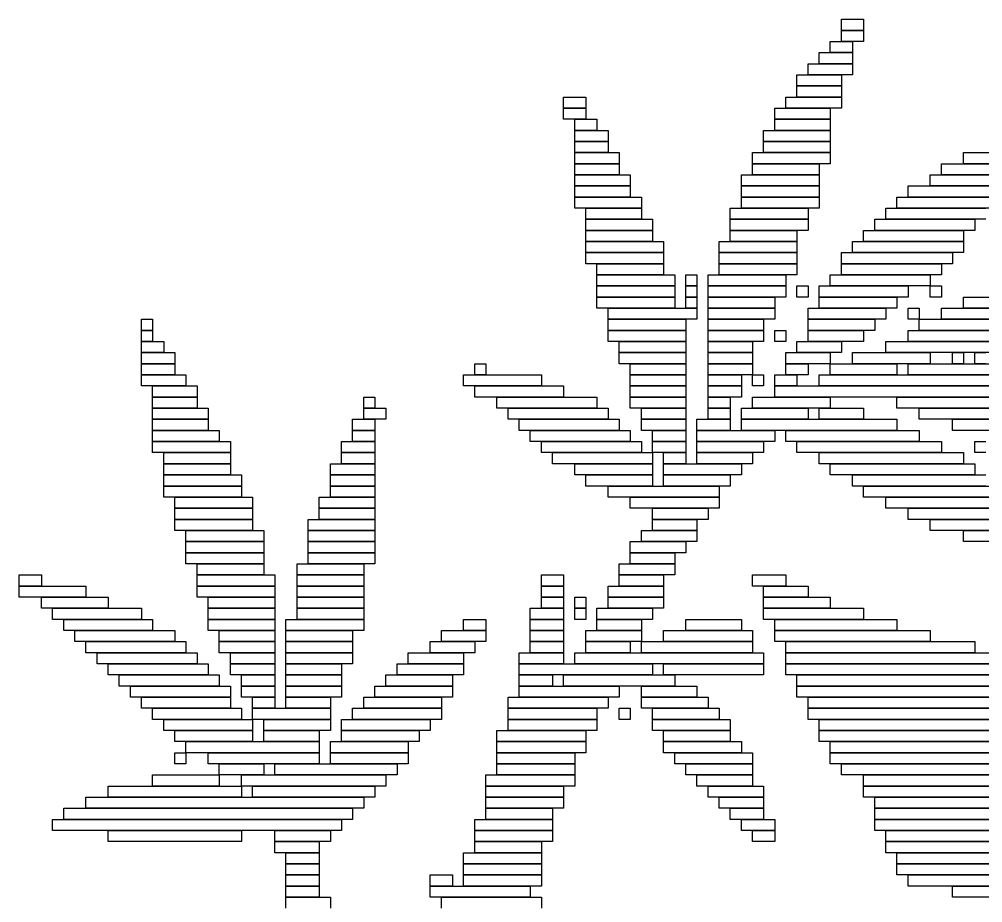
# Model space of a CAD drawing. Extents: x 292 to 731, y 307 to 718.
# Drawn here: x 305 to 391.7, y 629.5 to 709 of the extents above; entities that cross this region are included whole.
import ezdxf

# ---------------------------------------------------------------- set-up
doc = ezdxf.new("R2010")
doc.units = 0

msp = doc.modelspace()

# ---------------------------------------------------------------- linework, layer by layer
for p, q in [((379, 709), (381, 709)), ((379, 708), (379, 709)), ((381, 709), (381, 708)), ((381, 708), (379, 708)), ((379, 708), (381, 708)), ((379, 707), (379, 708)), ((381, 708), (381, 707)), ((378, 707), (380, 707)), ((378, 706), (378, 707)), ((381, 707), (379, 707)), ((380, 707), (380, 706)), ((377, 706), (380, 706)), ((377, 705), (377, 706)), ((380, 706), (378, 706)), ((380, 706), (380, 705)), ((376, 705), (380, 705)), ((376, 704), (376, 705)), ((380, 705), (377, 705)), ((380, 705), (380, 704)), ((375, 704), (379, 704)), ((375, 703), (375, 704)), ((380, 704), (376, 704)), ((379, 704), (379, 703)), ((379, 703), (375, 703)), ((375, 703), (379, 703)), ((375, 702), (375, 703)), ((379, 703), (379, 702)), ((354, 702), (356, 702)), ((354, 701), (354, 702)), ((356, 702), (356, 701)), ((374, 702), (379, 702)), ((374, 701), (374, 702)), ((379, 702), (375, 702)), ((379, 702), (379, 701)), ((356, 701), (354, 701)), ((354, 701), (356, 701)), ((354, 700), (354, 701)), ((356, 701), (356, 700)), ((373, 701), (378, 701)), ((373, 700), (373, 701)), ((379, 701), (374, 701)), ((378, 701), (378, 700)), ((356, 700), (354, 700)), ((355, 700), (357, 700)), ((355, 699), (355, 700)), ((357, 700), (357, 699)), ((378, 700), (373, 700)), ((373, 700), (378, 700)), ((373, 699), (373, 700)), ((378, 700), (378, 699)), ((357, 699), (355, 699)), ((355, 699), (358, 699)), ((355, 698), (355, 699)), ((358, 699), (358, 698)), ((372, 699), (378, 699)), ((372, 698), (372, 699)), ((378, 699), (373, 699)), ((378, 699), (378, 698)), ((358, 698), (355, 698)), ((355, 698), (358, 698)), ((355, 697), (355, 698)), ((358, 698), (358, 697)), ((378, 698), (372, 698)), ((372, 698), (378, 698)), ((372, 697), (372, 698)), ((378, 698), (378, 697)), ((358, 697), (355, 697)), ((355, 697), (359, 697)), ((355, 696), (355, 697)), ((359, 697), (359, 696)), ((371, 697), (378, 697)), ((371, 696), (371, 697)), ((378, 697), (372, 697)), ((378, 697), (378, 696)), ((390, 697), (397, 697)), ((390, 696), (390, 697)), ((359, 696), (355, 696)), ((355, 696), (359, 696)), ((355, 695), (355, 696)), ((359, 696), (359, 695)), ((378, 696), (371, 696)), ((371, 696), (377, 696)), ((371, 695), (371, 696)), ((377, 696), (377, 695)), ((388, 696), (396, 696)), ((388, 695), (388, 696)), ((397, 696), (390, 696)), ((359, 695), (355, 695)), ((355, 695), (360, 695)), ((355, 694), (355, 695)), ((360, 695), (360, 694)), ((370, 695), (377, 695)), ((370, 694), (370, 695)), ((377, 695), (371, 695)), ((377, 695), (377, 694)), ((387, 695), (395, 695)), ((387, 694), (387, 695)), ((396, 695), (388, 695)), ((360, 694), (355, 694)), ((355, 694), (360, 694)), ((355, 693), (355, 694)), ((360, 694), (360, 693)), ((377, 694), (370, 694)), ((370, 694), (377, 694)), ((370, 693), (370, 694)), ((377, 694), (377, 693)), ((385, 694), (394, 694)), ((385, 693), (385, 694)), ((395, 694), (387, 694)), ((360, 693), (355, 693)), ((355, 693), (361, 693)), ((355, 692), (355, 693)), ((361, 693), (361, 692)), ((377, 693), (370, 693)), ((370, 693), (377, 693)), ((370, 692), (370, 693)), ((377, 693), (377, 692)), ((384, 693), (393, 693)), ((384, 692), (384, 693)), ((394, 693), (385, 693)), ((361, 692), (355, 692)), ((356, 692), (361, 692)), ((356, 691), (356, 692)), ((361, 692), (361, 691)), ((369, 692), (376, 692)), ((369, 691), (369, 692)), ((377, 692), (370, 692)), ((376, 692), (376, 691)), ((383, 692), (392, 692)), ((383, 691), (383, 692)), ((393, 692), (384, 692)), ((361, 691), (356, 691)), ((356, 691), (362, 691)), ((356, 690), (356, 691)), ((362, 691), (362, 690)), ((376, 691), (369, 691)), ((369, 691), (376, 691)), ((369, 690), (369, 691)), ((376, 691), (376, 690)), ((382, 691), (391, 691)), ((382, 690), (382, 691)), ((392, 691), (383, 691)), ((391, 691), (391, 690)), ((362, 690), (356, 690)), ((356, 690), (362, 690)), ((356, 689), (356, 690)), ((362, 690), (362, 689)), ((376, 690), (369, 690)), ((369, 690), (375, 690)), ((369, 689), (369, 690)), ((375, 690), (375, 689)), ((381, 690), (390, 690)), ((381, 689), (381, 690)), ((391, 690), (382, 690)), ((390, 690), (390, 689)), ((362, 689), (356, 689)), ((356, 689), (363, 689)), ((356, 688), (356, 689)), ((363, 689), (363, 688)), ((368, 689), (375, 689)), ((368, 688), (368, 689)), ((375, 689), (369, 689)), ((375, 689), (375, 688)), ((380, 689), (390, 689)), ((380, 688), (380, 689)), ((390, 689), (381, 689)), ((390, 689), (390, 688)), ((363, 688), (356, 688)), ((356, 688), (363, 688)), ((356, 687), (356, 688)), ((363, 688), (363, 687)), ((375, 688), (368, 688)), ((368, 688), (375, 688)), ((368, 687), (368, 688)), ((375, 688), (375, 687)), ((379, 688), (389, 688)), ((379, 687), (379, 688)), ((390, 688), (380, 688)), ((389, 688), (389, 687)), ((363, 687), (356, 687)), ((357, 687), (363, 687)), ((357, 686), (357, 687)), ((363, 687), (363, 686)), ((375, 687), (368, 687)), ((368, 687), (375, 687)), ((368, 686), (368, 687)), ((375, 687), (375, 686)), ((389, 687), (379, 687)), ((379, 687), (388, 687)), ((379, 686), (379, 687)), ((388, 687), (388, 686)), ((363, 686), (357, 686)), ((357, 686), (364, 686)), ((357, 685), (357, 686)), ((364, 686), (364, 685)), ((365, 686), (366, 686)), ((365, 685), (365, 686)), ((366, 686), (366, 685)), ((367, 686), (374, 686)), ((367, 685), (367, 686)), ((375, 686), (368, 686)), ((374, 686), (374, 685)), ((378, 686), (387, 686)), ((378, 685), (378, 686)), ((388, 686), (379, 686)), ((387, 686), (387, 685)), ((364, 685), (357, 685)), ((357, 685), (364, 685)), ((357, 684), (357, 685)), ((364, 685), (364, 684)), ((366, 685), (365, 685)), ((365, 685), (366, 685)), ((365, 684), (365, 685)), ((366, 685), (366, 684)), ((374, 685), (367, 685)), ((367, 685), (374, 685)), ((367, 684), (367, 685)), ((374, 685), (374, 684)), ((375, 685), (376, 685)), ((375, 684), (375, 685)), ((376, 685), (376, 684)), ((377, 685), (385, 685)), ((377, 684), (377, 685)), ((387, 685), (378, 685)), ((385, 685), (385, 684)), ((387, 685), (388, 685)), ((387, 684), (387, 685)), ((388, 685), (388, 684)), ((364, 684), (357, 684)), ((357, 684), (364, 684)), ((357, 683), (357, 684)), ((364, 684), (364, 683)), ((366, 684), (365, 684)), ((365, 684), (366, 684)), ((365, 683), (365, 684)), ((366, 684), (366, 683)), ((374, 684), (367, 684)), ((367, 684), (373, 684)), ((367, 683), (367, 684)), ((373, 684), (373, 683)), ((376, 684), (375, 684)), ((385, 684), (377, 684)), ((377, 684), (384, 684)), ((377, 683), (377, 684)), ((384, 684), (384, 683)), ((388, 684), (387, 684)), ((390, 684), (411, 684)), ((390, 683), (390, 684)), ((364, 683), (357, 683)), ((358, 683), (366, 683)), ((358, 682), (358, 683)), ((366, 683), (365, 683)), ((366, 683), (366, 682)), ((373, 683), (367, 683)), ((367, 683), (373, 683)), ((367, 682), (367, 683)), ((373, 683), (373, 682)), ((376, 683), (383, 683)), ((376, 682), (376, 683)), ((384, 683), (377, 683)), ((383, 683), (383, 682)), ((385, 683), (386, 683)), ((385, 682), (385, 683)), ((386, 683), (386, 682)), ((388, 683), (413, 683)), ((388, 682), (388, 683)), ((411, 683), (390, 683)), ((316, 682), (317, 682)), ((316, 681), (316, 682)), ((317, 682), (317, 681)), ((366, 682), (358, 682)), ((358, 682), (365, 682)), ((358, 681), (358, 682)), ((365, 682), (365, 681)), ((373, 682), (367, 682)), ((367, 682), (372, 682)), ((367, 681), (367, 682)), ((372, 682), (372, 681)), ((383, 682), (376, 682)), ((376, 682), (382, 682)), ((376, 681), (376, 682)), ((382, 682), (382, 681)), ((386, 682), (385, 682)), ((386, 682), (415, 682)), ((386, 681), (386, 682)), ((413, 682), (388, 682)), ((317, 681), (316, 681)), ((316, 681), (317, 681)), ((316, 680), (316, 681)), ((317, 681), (317, 680)), ((365, 681), (358, 681)), ((358, 681), (365, 681)), ((358, 680), (358, 681)), ((365, 681), (365, 680)), ((372, 681), (367, 681)), ((367, 681), (372, 681)), ((367, 680), (367, 681)), ((372, 681), (372, 680)), ((373, 681), (374, 681)), ((373, 680), (373, 681)), ((374, 681), (374, 680)), ((382, 681), (376, 681)), ((376, 681), (381, 681)), ((376, 680), (376, 681)), ((381, 681), (381, 680)), ((385, 681), (415, 681)), ((385, 680), (385, 681)), ((415, 681), (386, 681)), ((317, 680), (316, 680)), ((316, 680), (318, 680)), ((316, 679), (316, 680)), ((318, 680), (318, 679)), ((365, 680), (358, 680)), ((359, 680), (365, 680)), ((359, 679), (359, 680)), ((365, 680), (365, 679)), ((372, 680), (367, 680)), ((367, 680), (371, 680)), ((367, 679), (367, 680)), ((371, 680), (371, 679)), ((374, 680), (373, 680)), ((375, 680), (379, 680)), ((375, 679), (375, 680)), ((381, 680), (376, 680)), ((379, 680), (379, 679)), ((383, 680), (402, 680)), ((383, 679), (383, 680)), ((415, 680), (385, 680)), ((318, 679), (316, 679)), ((316, 679), (319, 679)), ((316, 678), (316, 679)), ((319, 679), (319, 678)), ((365, 679), (359, 679)), ((359, 679), (365, 679)), ((359, 678), (359, 679)), ((365, 679), (365, 678)), ((371, 679), (367, 679)), ((367, 679), (371, 679)), ((367, 678), (367, 679)), ((371, 679), (371, 678)), ((374, 679), (378, 679)), ((374, 678), (374, 679)), ((379, 679), (375, 679)), ((378, 679), (378, 678)), ((380, 679), (387, 679)), ((380, 678), (380, 679)), ((402, 679), (383, 679)), ((387, 679), (387, 678)), ((389, 679), (390, 679)), ((389, 678), (389, 679)), ((390, 679), (390, 678)), ((391, 679), (392, 679)), ((391, 678), (391, 679)), ((319, 678), (316, 678)), ((316, 678), (319, 678)), ((316, 677), (316, 678)), ((319, 678), (319, 677)), ((346, 678), (347, 678)), ((346, 677), (346, 678)), ((347, 678), (347, 677)), ((365, 678), (359, 678)), ((360, 678), (365, 678)), ((360, 677), (360, 678)), ((365, 678), (365, 677)), ((371, 678), (367, 678)), ((367, 678), (371, 678)), ((367, 677), (367, 678)), ((371, 678), (371, 677)), ((378, 678), (374, 678)), ((374, 678), (376, 678)), ((374, 677), (374, 678)), ((376, 678), (376, 677)), ((378, 678), (384, 678)), ((378, 677), (378, 678)), ((387, 678), (380, 678)), ((384, 678), (384, 677)), ((385, 678), (396, 678)), ((385, 677), (385, 678)), ((390, 678), (389, 678)), ((392, 678), (391, 678)), ((319, 677), (316, 677)), ((316, 677), (320, 677)), ((316, 676), (316, 677)), ((320, 677), (320, 676)), ((345, 677), (352, 677)), ((345, 676), (345, 677)), ((347, 677), (346, 677)), ((352, 677), (352, 676)), ((365, 677), (360, 677)), ((360, 677), (365, 677)), ((360, 676), (360, 677)), ((365, 677), (365, 676)), ((371, 677), (367, 677)), ((367, 677), (370, 677)), ((367, 676), (367, 677)), ((370, 677), (370, 676)), ((371, 677), (372, 677)), ((371, 676), (371, 677)), ((372, 677), (372, 676)), ((373, 677), (375, 677)), ((373, 676), (373, 677)), ((376, 677), (374, 677)), ((375, 677), (375, 676)), ((377, 677), (398, 677)), ((377, 676), (377, 677)), ((384, 677), (378, 677)), ((396, 677), (385, 677)), ((320, 676), (316, 676)), ((317, 676), (321, 676)), ((317, 675), (317, 676)), ((321, 676), (321, 675)), ((352, 676), (345, 676)), ((346, 676), (354, 676)), ((346, 675), (346, 676)), ((354, 676), (354, 675)), ((365, 676), (360, 676)), ((360, 676), (365, 676)), ((360, 675), (360, 676)), ((365, 676), (365, 675)), ((370, 676), (367, 676)), ((367, 676), (370, 676)), ((367, 675), (367, 676)), ((370, 676), (370, 675)), ((372, 676), (371, 676)), ((375, 676), (373, 676)), ((373, 676), (400, 676)), ((373, 675), (373, 676)), ((398, 676), (377, 676)), ((321, 675), (317, 675)), ((317, 675), (321, 675)), ((317, 674), (317, 675)), ((321, 675), (321, 674)), ((336, 675), (337, 675)), ((336, 674), (336, 675)), ((337, 675), (337, 674)), ((354, 675), (346, 675)), ((348, 675), (357, 675)), ((348, 674), (348, 675)), ((357, 675), (357, 674)), ((365, 675), (360, 675)), ((360, 675), (365, 675)), ((360, 674), (360, 675)), ((365, 675), (365, 674)), ((370, 675), (367, 675)), ((367, 675), (369, 675)), ((367, 674), (367, 675)), ((369, 675), (369, 674)), ((371, 675), (378, 675)), ((371, 674), (371, 675)), ((400, 675), (373, 675)), ((378, 675), (378, 674)), ((384, 675), (401, 675)), ((384, 674), (384, 675)), ((321, 674), (317, 674)), ((317, 674), (322, 674)), ((317, 673), (317, 674)), ((322, 674), (322, 673)), ((337, 674), (336, 674)), ((336, 674), (338, 674)), ((336, 673), (336, 674)), ((338, 674), (338, 673)), ((357, 674), (348, 674)), ((349, 674), (358, 674)), ((349, 673), (349, 674)), ((358, 674), (358, 673)), ((365, 674), (360, 674)), ((361, 674), (365, 674)), ((361, 673), (361, 674)), ((365, 674), (365, 673)), ((369, 674), (367, 674)), ((367, 674), (369, 674)), ((367, 673), (367, 674)), ((369, 674), (369, 673)), ((370, 674), (376, 674)), ((370, 673), (370, 674)), ((378, 674), (371, 674)), ((376, 674), (376, 673)), ((377, 674), (381, 674)), ((377, 673), (377, 674)), ((381, 674), (381, 673)), ((401, 674), (384, 674)), ((386, 674), (403, 674)), ((386, 673), (386, 674)), ((322, 673), (317, 673)), ((317, 673), (322, 673)), ((317, 672), (317, 673)), ((322, 673), (322, 672)), ((335, 673), (337, 673)), ((335, 672), (335, 673)), ((338, 673), (336, 673)), ((337, 673), (337, 672)), ((358, 673), (349, 673)), ((350, 673), (359, 673)), ((350, 672), (350, 673)), ((359, 673), (359, 672)), ((365, 673), (361, 673)), ((361, 673), (365, 673)), ((361, 672), (361, 673)), ((365, 673), (365, 672)), ((366, 673), (369, 673)), ((366, 672), (366, 673)), ((369, 673), (367, 673)), ((369, 673), (369, 672)), ((376, 673), (370, 673)), ((370, 673), (384, 673)), ((370, 672), (370, 673)), ((381, 673), (377, 673)), ((384, 673), (384, 672)), ((403, 673), (386, 673)), ((389, 673), (404, 673)), ((389, 672), (389, 673)), ((322, 672), (317, 672)), ((317, 672), (323, 672)), ((317, 671), (317, 672)), ((323, 672), (323, 671)), ((337, 672), (335, 672)), ((335, 672), (337, 672)), ((335, 671), (335, 672)), ((337, 672), (337, 671)), ((359, 672), (350, 672)), ((351, 672), (360, 672)), ((351, 671), (351, 672)), ((360, 672), (360, 671)), ((365, 672), (361, 672)), ((362, 672), (365, 672)), ((362, 671), (362, 672)), ((365, 672), (365, 671)), ((369, 672), (366, 672)), ((366, 672), (373, 672)), ((366, 671), (366, 672)), ((384, 672), (370, 672)), ((373, 672), (373, 671)), ((374, 672), (386, 672)), ((374, 671), (374, 672)), ((386, 672), (386, 671)), ((404, 672), (389, 672)), ((323, 671), (317, 671)), ((317, 671), (324, 671)), ((317, 670), (317, 671)), ((324, 671), (324, 670)), ((334, 671), (337, 671)), ((334, 670), (334, 671)), ((337, 671), (335, 671)), ((337, 671), (337, 670)), ((360, 671), (351, 671)), ((352, 671), (361, 671)), ((352, 670), (352, 671)), ((361, 671), (361, 670)), ((365, 671), (362, 671)), ((362, 671), (365, 671)), ((362, 670), (362, 671)), ((365, 671), (365, 670)), ((373, 671), (366, 671)), ((366, 671), (372, 671)), ((366, 670), (366, 671)), ((372, 671), (372, 670)), ((386, 671), (374, 671)), ((375, 671), (388, 671)), ((375, 670), (375, 671)), ((388, 671), (388, 670)), ((391, 671), (392, 671)), ((391, 670), (391, 671)), ((324, 670), (317, 670)), ((318, 670), (324, 670)), ((318, 669), (318, 670)), ((324, 670), (324, 669)), ((337, 670), (334, 670)), ((334, 670), (337, 670)), ((334, 669), (334, 670)), ((337, 670), (337, 669)), ((361, 670), (352, 670)), ((353, 670), (362, 670)), ((353, 669), (353, 670)), ((365, 670), (362, 670)), ((362, 670), (362, 669)), ((363, 670), (365, 670)), ((363, 669), (363, 670)), ((365, 670), (365, 669)), ((372, 670), (366, 670)), ((366, 670), (371, 670)), ((366, 669), (366, 670)), ((371, 670), (371, 669)), ((388, 670), (375, 670)), ((377, 670), (390, 670)), ((377, 669), (377, 670)), ((390, 670), (390, 669)), ((392, 670), (391, 670)), ((324, 669), (318, 669)), ((318, 669), (324, 669)), ((318, 668), (318, 669)), ((324, 669), (324, 668)), ((333, 669), (337, 669)), ((333, 668), (333, 669)), ((337, 669), (334, 669)), ((337, 669), (337, 668)), ((362, 669), (353, 669)), ((355, 669), (362, 669)), ((355, 668), (355, 669)), ((362, 669), (362, 668)), ((365, 669), (363, 669)), ((363, 669), (370, 669)), ((363, 668), (363, 669)), ((371, 669), (366, 669)), ((370, 669), (370, 668)), ((390, 669), (377, 669)), ((378, 669), (391, 669)), ((378, 668), (378, 669)), ((391, 669), (391, 668)), ((324, 668), (318, 668)), ((318, 668), (325, 668)), ((318, 667), (318, 668)), ((325, 668), (325, 667)), ((337, 668), (333, 668)), ((333, 668), (337, 668)), ((333, 667), (333, 668)), ((337, 668), (337, 667)), ((362, 668), (355, 668)), ((356, 668), (362, 668)), ((356, 667), (356, 668)), ((362, 668), (362, 667)), ((370, 668), (363, 668)), ((363, 668), (369, 668)), ((363, 667), (363, 668)), ((369, 668), (369, 667)), ((391, 668), (378, 668)), ((380, 668), (392, 668)), ((380, 667), (380, 668)), ((325, 667), (318, 667)), ((318, 667), (325, 667)), ((318, 666), (318, 667)), ((325, 667), (325, 666)), ((337, 667), (333, 667)), ((333, 667), (337, 667)), ((333, 666), (333, 667)), ((337, 667), (337, 666)), ((362, 667), (356, 667)), ((358, 667), (368, 667)), ((358, 666), (358, 667)), ((369, 667), (363, 667)), ((368, 667), (368, 666)), ((392, 667), (380, 667)), ((381, 667), (393, 667)), ((381, 666), (381, 667)), ((325, 666), (318, 666)), ((319, 666), (326, 666)), ((319, 665), (319, 666)), ((326, 666), (326, 665)), ((332, 666), (337, 666)), ((332, 665), (332, 666)), ((337, 666), (333, 666)), ((337, 666), (337, 665)), ((368, 666), (358, 666)), ((360, 666), (368, 666)), ((360, 665), (360, 666)), ((368, 666), (368, 665)), ((393, 666), (381, 666)), ((383, 666), (394, 666)), ((383, 665), (383, 666)), ((326, 665), (319, 665)), ((319, 665), (326, 665)), ((319, 664), (319, 665)), ((326, 665), (326, 664)), ((337, 665), (332, 665)), ((332, 665), (337, 665)), ((332, 664), (332, 665)), ((337, 665), (337, 664)), ((368, 665), (360, 665)), ((362, 665), (367, 665)), ((362, 664), (362, 665)), ((367, 665), (367, 664)), ((394, 665), (383, 665)), ((385, 665), (395, 665)), ((385, 664), (385, 665)), ((326, 664), (319, 664)), ((319, 664), (326, 664)), ((319, 663), (319, 664)), ((326, 664), (326, 663)), ((331, 664), (337, 664)), ((331, 663), (331, 664)), ((337, 664), (332, 664)), ((337, 664), (337, 663)), ((367, 664), (362, 664)), ((362, 664), (366, 664)), ((362, 663), (362, 664)), ((366, 664), (366, 663)), ((395, 664), (385, 664)), ((387, 664), (396, 664)), ((387, 663), (387, 664)), ((326, 663), (319, 663)), ((320, 663), (327, 663)), ((320, 662), (320, 663)), ((327, 663), (327, 662)), ((337, 663), (331, 663)), ((331, 663), (337, 663)), ((331, 662), (331, 663)), ((337, 663), (337, 662)), ((361, 663), (366, 663)), ((361, 662), (361, 663)), ((366, 663), (362, 663)), ((366, 663), (366, 662)), ((396, 663), (387, 663)), ((390, 663), (396, 663)), ((390, 662), (390, 663)), ((327, 662), (320, 662)), ((320, 662), (327, 662)), ((320, 661), (320, 662)), ((327, 662), (327, 661)), ((337, 662), (331, 662)), ((331, 662), (337, 662)), ((331, 661), (331, 662)), ((337, 662), (337, 661)), ((360, 662), (365, 662)), ((360, 661), (360, 662)), ((366, 662), (361, 662)), ((365, 662), (365, 661)), ((396, 662), (390, 662)), ((327, 661), (320, 661)), ((320, 661), (327, 661)), ((320, 660), (320, 661)), ((327, 661), (327, 660)), ((337, 661), (331, 661)), ((331, 661), (337, 661)), ((331, 660), (331, 661)), ((337, 661), (337, 660)), ((365, 661), (360, 661)), ((360, 661), (364, 661)), ((360, 660), (360, 661)), ((364, 661), (364, 660)), ((327, 660), (320, 660)), ((321, 660), (327, 660)), ((321, 659), (321, 660)), ((327, 660), (327, 659)), ((330, 660), (336, 660)), ((330, 659), (330, 660)), ((337, 660), (331, 660)), ((336, 660), (336, 659)), ((359, 660), (364, 660)), ((359, 659), (359, 660)), ((364, 660), (360, 660)), ((364, 660), (364, 659)), ((305, 659), (307, 659)), ((305, 658), (305, 659)), ((307, 659), (307, 658)), ((327, 659), (321, 659)), ((321, 659), (328, 659)), ((321, 658), (321, 659)), ((328, 659), (328, 658)), ((336, 659), (330, 659)), ((330, 659), (336, 659)), ((330, 658), (330, 659)), ((336, 659), (336, 658)), ((352, 659), (354, 659)), ((352, 658), (352, 659)), ((354, 659), (354, 658)), ((364, 659), (359, 659)), ((359, 659), (363, 659)), ((359, 658), (359, 659)), ((363, 659), (363, 658)), ((371, 659), (374, 659)), ((371, 658), (371, 659)), ((374, 659), (374, 658)), ((307, 658), (305, 658)), ((305, 658), (311, 658)), ((305, 657), (305, 658)), ((311, 658), (311, 657)), ((328, 658), (321, 658)), ((321, 658), (328, 658)), ((321, 657), (321, 658)), ((328, 658), (328, 657)), ((336, 658), (330, 658)), ((330, 658), (336, 658)), ((330, 657), (330, 658)), ((336, 658), (336, 657)), ((354, 658), (352, 658)), ((352, 658), (354, 658)), ((352, 657), (352, 658)), ((354, 658), (354, 657)), ((358, 658), (363, 658)), ((358, 657), (358, 658)), ((363, 658), (359, 658)), ((363, 658), (363, 657)), ((374, 658), (371, 658)), ((372, 658), (376, 658)), ((372, 657), (372, 658)), ((376, 658), (376, 657)), ((311, 657), (305, 657)), ((307, 657), (313, 657)), ((307, 656), (307, 657)), ((313, 657), (313, 656)), ((328, 657), (321, 657)), ((322, 657), (328, 657)), ((322, 656), (322, 657)), ((328, 657), (328, 656)), ((336, 657), (330, 657)), ((330, 657), (336, 657)), ((330, 656), (330, 657)), ((336, 657), (336, 656)), ((354, 657), (352, 657)), ((352, 657), (354, 657)), ((352, 656), (352, 657)), ((354, 657), (354, 656)), ((355, 657), (356, 657)), ((355, 656), (355, 657)), ((356, 657), (356, 656)), ((363, 657), (358, 657)), ((358, 657), (363, 657)), ((358, 656), (358, 657)), ((363, 657), (363, 656)), ((376, 657), (372, 657)), ((372, 657), (378, 657)), ((372, 656), (372, 657)), ((378, 657), (378, 656)), ((313, 656), (307, 656)), ((308, 656), (316, 656)), ((308, 655), (308, 656)), ((316, 656), (316, 655)), ((328, 656), (322, 656)), ((322, 656), (328, 656)), ((322, 655), (322, 656)), ((328, 656), (328, 655)), ((336, 656), (330, 656)), ((330, 656), (336, 656)), ((330, 655), (330, 656)), ((336, 656), (336, 655)), ((351, 656), (354, 656)), ((351, 655), (351, 656)), ((354, 656), (352, 656)), ((354, 656), (354, 655)), ((356, 656), (355, 656)), ((355, 656), (356, 656)), ((355, 655), (355, 656)), ((356, 656), (356, 655)), ((357, 656), (362, 656)), ((357, 655), (357, 656)), ((363, 656), (358, 656)), ((362, 656), (362, 655)), ((378, 656), (372, 656)), ((372, 656), (381, 656)), ((372, 655), (372, 656)), ((381, 656), (381, 655)), ((316, 655), (308, 655)), ((309, 655), (317, 655)), ((309, 654), (309, 655)), ((317, 655), (317, 654)), ((328, 655), (322, 655)), ((322, 655), (328, 655)), ((322, 654), (322, 655)), ((328, 655), (328, 654)), ((329, 655), (336, 655)), ((329, 654), (329, 655)), ((336, 655), (330, 655)), ((336, 655), (336, 654)), ((345, 655), (347, 655)), ((345, 654), (345, 655)), ((347, 655), (347, 654)), ((354, 655), (351, 655)), ((351, 655), (354, 655)), ((351, 654), (351, 655)), ((354, 655), (354, 654)), ((356, 655), (355, 655)), ((362, 655), (357, 655)), ((357, 655), (361, 655)), ((357, 654), (357, 655)), ((361, 655), (361, 654)), ((365, 655), (370, 655)), ((365, 654), (365, 655)), ((370, 655), (370, 654)), ((381, 655), (372, 655)), ((373, 655), (384, 655)), ((373, 654), (373, 655)), ((384, 655), (384, 654)), ((317, 654), (309, 654)), ((310, 654), (319, 654)), ((310, 653), (310, 654)), ((319, 654), (319, 653)), ((328, 654), (322, 654)), ((323, 654), (328, 654)), ((323, 653), (323, 654)), ((328, 654), (328, 653)), ((336, 654), (329, 654)), ((329, 654), (335, 654)), ((329, 653), (329, 654)), ((335, 654), (335, 653)), ((343, 654), (347, 654)), ((343, 653), (343, 654)), ((347, 654), (345, 654)), ((347, 654), (347, 653)), ((354, 654), (351, 654)), ((351, 654), (354, 654)), ((351, 653), (351, 654)), ((354, 654), (354, 653)), ((356, 654), (361, 654)), ((356, 653), (356, 654)), ((361, 654), (357, 654)), ((361, 654), (361, 653)), ((363, 654), (371, 654)), ((363, 653), (363, 654)), ((370, 654), (365, 654)), ((371, 654), (371, 653)), ((384, 654), (373, 654)), ((373, 654), (387, 654)), ((373, 653), (373, 654)), ((387, 654), (387, 653)), ((319, 653), (310, 653)), ((311, 653), (320, 653)), ((311, 652), (311, 653)), ((320, 653), (320, 652)), ((328, 653), (323, 653)), ((323, 653), (328, 653)), ((323, 652), (323, 653)), ((328, 653), (328, 652)), ((335, 653), (329, 653)), ((329, 653), (335, 653)), ((329, 652), (329, 653)), ((335, 653), (335, 652)), ((342, 653), (346, 653)), ((342, 652), (342, 653)), ((347, 653), (343, 653)), ((346, 653), (346, 652)), ((354, 653), (351, 653)), ((351, 653), (354, 653)), ((351, 652), (351, 653)), ((354, 653), (354, 652)), ((361, 653), (356, 653)), ((356, 653), (360, 653)), ((356, 652), (356, 653)), ((360, 653), (360, 652)), ((361, 653), (371, 653)), ((361, 652), (361, 653)), ((371, 653), (363, 653)), ((371, 653), (371, 652)), ((387, 653), (373, 653)), ((374, 653), (391, 653)), ((374, 652), (374, 653)), ((391, 653), (391, 652)), ((320, 652), (311, 652)), ((312, 652), (321, 652)), ((312, 651), (312, 652)), ((321, 652), (321, 651)), ((328, 652), (323, 652)), ((324, 652), (328, 652)), ((324, 651), (324, 652)), ((328, 652), (328, 651)), ((335, 652), (329, 652)), ((329, 652), (335, 652)), ((329, 651), (329, 652)), ((335, 652), (335, 651)), ((340, 652), (345, 652)), ((340, 651), (340, 652)), ((346, 652), (342, 652)), ((345, 652), (345, 651)), ((350, 652), (354, 652)), ((350, 651), (350, 652)), ((354, 652), (351, 652)), ((354, 652), (354, 651)), ((355, 652), (372, 652)), ((355, 651), (355, 652)), ((360, 652), (356, 652)), ((371, 652), (361, 652)), ((372, 652), (372, 651)), ((391, 652), (374, 652)), ((374, 652), (394, 652)), ((374, 651), (374, 652)), ((321, 651), (312, 651)), ((313, 651), (322, 651)), ((313, 650), (313, 651)), ((322, 651), (322, 650)), ((328, 651), (324, 651)), ((324, 651), (328, 651)), ((324, 650), (324, 651)), ((328, 651), (328, 650)), ((335, 651), (329, 651)), ((329, 651), (334, 651)), ((329, 650), (329, 651)), ((334, 651), (334, 650)), ((339, 651), (345, 651)), ((339, 650), (339, 651)), ((345, 651), (340, 651)), ((345, 651), (345, 650)), ((354, 651), (350, 651)), ((350, 651), (362, 651)), ((350, 650), (350, 651)), ((372, 651), (355, 651)), ((362, 651), (362, 650)), ((363, 651), (372, 651)), ((363, 650), (363, 651)), ((372, 651), (372, 650)), ((394, 651), (374, 651)), ((374, 651), (398, 651)), ((374, 650), (374, 651)), ((322, 650), (313, 650)), ((314, 650), (323, 650)), ((314, 649), (314, 650)), ((323, 650), (323, 649)), ((328, 650), (324, 650)), ((325, 650), (328, 650)), ((325, 649), (325, 650)), ((328, 650), (328, 649)), ((334, 650), (329, 650)), ((329, 650), (334, 650)), ((329, 649), (329, 650)), ((334, 650), (334, 649)), ((338, 650), (344, 650)), ((338, 649), (338, 650)), ((345, 650), (339, 650)), ((344, 650), (344, 649)), ((362, 650), (350, 650)), ((350, 650), (353, 650)), ((350, 649), (350, 650)), ((353, 650), (353, 649)), ((354, 650), (364, 650)), ((354, 649), (354, 650)), ((372, 650), (363, 650)), ((364, 650), (364, 649)), ((398, 650), (374, 650)), ((375, 650), (402, 650)), ((375, 649), (375, 650)), ((323, 649), (314, 649)), ((315, 649), (324, 649)), ((315, 648), (315, 649)), ((324, 649), (324, 648)), ((328, 649), (325, 649)), ((325, 649), (328, 649)), ((325, 648), (325, 649)), ((328, 649), (328, 648)), ((334, 649), (329, 649)), ((329, 649), (334, 649)), ((329, 648), (329, 649)), ((334, 649), (334, 648)), ((337, 649), (344, 649)), ((337, 648), (337, 649)), ((344, 649), (338, 649)), ((344, 649), (344, 648)), ((353, 649), (350, 649)), ((350, 649), (359, 649)), ((350, 648), (350, 649)), ((364, 649), (354, 649)), ((359, 649), (359, 648)), ((361, 649), (366, 649)), ((361, 648), (361, 649)), ((366, 649), (366, 648)), ((402, 649), (375, 649)), ((375, 649), (408, 649)), ((375, 648), (375, 649)), ((324, 648), (315, 648)), ((316, 648), (324, 648)), ((316, 647), (316, 648)), ((324, 648), (324, 647)), ((328, 648), (325, 648)), ((326, 648), (328, 648)), ((326, 647), (326, 648)), ((328, 648), (328, 647)), ((334, 648), (329, 648)), ((329, 648), (333, 648)), ((329, 647), (329, 648)), ((333, 648), (333, 647)), ((336, 648), (343, 648)), ((336, 647), (336, 648)), ((344, 648), (337, 648)), ((343, 648), (343, 647)), ((349, 648), (358, 648)), ((349, 647), (349, 648)), ((359, 648), (350, 648)), ((358, 648), (358, 647)), ((366, 648), (361, 648)), ((361, 648), (367, 648)), ((361, 647), (361, 648)), ((367, 648), (367, 647)), ((408, 648), (375, 648)), ((376, 648), (415, 648)), ((376, 647), (376, 648)), ((324, 647), (316, 647)), ((317, 647), (325, 647)), ((317, 646), (317, 647)), ((325, 647), (325, 646)), ((328, 647), (326, 647)), ((326, 647), (333, 647)), ((326, 646), (326, 647)), ((333, 647), (329, 647)), ((333, 647), (333, 646)), ((335, 647), (343, 647)), ((335, 646), (335, 647)), ((343, 647), (336, 647)), ((343, 647), (343, 646)), ((358, 647), (349, 647)), ((349, 647), (357, 647)), ((349, 646), (349, 647)), ((357, 647), (357, 646)), ((359, 647), (360, 647)), ((359, 646), (359, 647)), ((360, 647), (360, 646)), ((367, 647), (361, 647)), ((362, 647), (368, 647)), ((362, 646), (362, 647)), ((368, 647), (368, 646)), ((415, 647), (376, 647)), ((376, 647), (421, 647)), ((376, 646), (376, 647)), ((325, 646), (317, 646)), ((318, 646), (326, 646)), ((318, 645), (318, 646)), ((333, 646), (326, 646)), ((326, 646), (326, 645)), ((327, 646), (333, 646)), ((327, 645), (327, 646)), ((333, 646), (333, 645)), ((334, 646), (342, 646)), ((334, 645), (334, 646)), ((343, 646), (335, 646)), ((342, 646), (342, 645)), ((357, 646), (349, 646)), ((349, 646), (357, 646)), ((349, 645), (349, 646)), ((357, 646), (357, 645)), ((360, 646), (359, 646)), ((368, 646), (362, 646)), ((362, 646), (369, 646)), ((362, 645), (362, 646)), ((369, 646), (369, 645)), ((421, 646), (376, 646)), ((377, 646), (430, 646)), ((377, 645), (377, 646)), ((326, 645), (318, 645)), ((319, 645), (326, 645)), ((319, 644), (319, 645)), ((326, 645), (326, 644)), ((333, 645), (327, 645)), ((327, 645), (332, 645)), ((327, 644), (327, 645)), ((332, 645), (332, 644)), ((342, 645), (334, 645)), ((334, 645), (341, 645)), ((334, 644), (334, 645)), ((341, 645), (341, 644)), ((348, 645), (356, 645)), ((348, 644), (348, 645)), ((357, 645), (349, 645)), ((356, 645), (356, 644)), ((369, 645), (362, 645)), ((363, 645), (369, 645)), ((363, 644), (363, 645)), ((369, 645), (369, 644)), ((430, 645), (377, 645)), ((377, 645), (442, 645)), ((377, 644), (377, 645)), ((326, 644), (319, 644)), ((320, 644), (332, 644)), ((320, 643), (320, 644)), ((332, 644), (327, 644)), ((332, 644), (332, 643)), ((333, 644), (340, 644)), ((333, 643), (333, 644)), ((341, 644), (334, 644)), ((340, 644), (340, 643)), ((356, 644), (348, 644)), ((348, 644), (356, 644)), ((348, 643), (348, 644)), ((356, 644), (356, 643)), ((369, 644), (363, 644)), ((363, 644), (370, 644)), ((363, 643), (363, 644)), ((370, 644), (370, 643)), ((442, 644), (377, 644)), ((378, 644), (458, 644)), ((378, 643), (378, 644)), ((319, 643), (320, 643)), ((319, 642), (319, 643)), ((332, 643), (320, 643)), ((320, 643), (320, 642)), ((322, 643), (332, 643)), ((322, 642), (322, 643)), ((332, 643), (332, 642)), ((340, 643), (333, 643)), ((333, 643), (340, 643)), ((333, 642), (333, 643)), ((340, 643), (340, 642)), ((356, 643), (348, 643)), ((348, 643), (355, 643)), ((348, 642), (348, 643)), ((355, 643), (355, 642)), ((370, 643), (363, 643)), ((364, 643), (371, 643)), ((364, 642), (364, 643)), ((371, 643), (371, 642)), ((458, 643), (378, 643)), ((378, 643), (485, 643)), ((378, 642), (378, 643)), ((320, 642), (319, 642)), ((332, 642), (322, 642)), ((323, 642), (327, 642)), ((323, 641), (323, 642)), ((327, 642), (327, 641)), ((328, 642), (339, 642)), ((328, 641), (328, 642)), ((340, 642), (333, 642)), ((339, 642), (339, 641)), ((355, 642), (348, 642)), ((348, 642), (355, 642)), ((348, 641), (348, 642)), ((355, 642), (355, 641)), ((371, 642), (364, 642)), ((365, 642), (371, 642)), ((365, 641), (365, 642)), ((371, 642), (371, 641)), ((485, 642), (378, 642)), ((379, 642), (625, 642)), ((379, 641), (379, 642)), ((317, 641), (323, 641)), ((317, 640), (317, 641)), ((327, 641), (323, 641)), ((323, 641), (323, 640)), ((325, 641), (338, 641)), ((325, 640), (325, 641)), ((339, 641), (328, 641)), ((338, 641), (338, 640)), ((347, 641), (355, 641)), ((347, 640), (347, 641)), ((355, 641), (348, 641)), ((355, 641), (355, 640)), ((371, 641), (365, 641)), ((366, 641), (371, 641)), ((366, 640), (366, 641)), ((371, 641), (371, 640)), ((625, 641), (379, 641)), ((381, 641), (623, 641)), ((381, 640), (381, 641)), ((313, 640), (325, 640)), ((313, 639), (313, 640)), ((323, 640), (317, 640)), ((338, 640), (325, 640)), ((325, 640), (325, 639)), ((326, 640), (337, 640)), ((326, 639), (326, 640)), ((337, 640), (337, 639)), ((355, 640), (347, 640)), ((347, 640), (354, 640)), ((347, 639), (347, 640)), ((354, 640), (354, 639)), ((371, 640), (366, 640)), ((367, 640), (372, 640)), ((367, 639), (367, 640)), ((372, 640), (372, 639)), ((623, 640), (381, 640)), ((381, 640), (623, 640)), ((381, 639), (381, 640)), ((311, 639), (336, 639)), ((311, 638), (311, 639)), ((325, 639), (313, 639)), ((337, 639), (326, 639)), ((336, 639), (336, 638)), ((354, 639), (347, 639)), ((347, 639), (354, 639)), ((347, 638), (347, 639)), ((354, 639), (354, 638)), ((372, 639), (367, 639)), ((368, 639), (372, 639)), ((368, 638), (368, 639)), ((372, 639), (372, 638)), ((623, 639), (381, 639)), ((382, 639), (622, 639)), ((382, 638), (382, 639)), ((309, 638), (335, 638)), ((309, 637), (309, 638)), ((336, 638), (311, 638)), ((335, 638), (335, 637)), ((354, 638), (347, 638)), ((347, 638), (353, 638)), ((347, 637), (347, 638)), ((353, 638), (353, 637)), ((372, 638), (368, 638)), ((369, 638), (372, 638)), ((369, 637), (369, 638)), ((372, 638), (372, 637)), ((622, 638), (382, 638)), ((382, 638), (622, 638)), ((382, 637), (382, 638)), ((308, 637), (334, 637)), ((308, 636), (308, 637)), ((335, 637), (309, 637)), ((334, 637), (334, 636)), ((346, 637), (353, 637)), ((346, 636), (346, 637)), ((353, 637), (347, 637)), ((353, 637), (353, 636)), ((372, 637), (369, 637)), ((370, 637), (373, 637)), ((370, 636), (370, 637)), ((373, 637), (373, 636)), ((622, 637), (382, 637)), ((382, 637), (621, 637)), ((382, 636), (382, 637)), ((334, 636), (308, 636)), ((313, 636), (325, 636)), ((313, 635), (313, 636)), ((325, 636), (325, 635)), ((328, 636), (333, 636)), ((328, 635), (328, 636)), ((333, 636), (333, 635)), ((353, 636), (346, 636)), ((346, 636), (353, 636)), ((346, 635), (346, 636)), ((353, 636), (353, 635)), ((373, 636), (370, 636)), ((371, 636), (373, 636)), ((371, 635), (371, 636)), ((373, 636), (373, 635)), ((621, 636), (382, 636)), ((383, 636), (621, 636)), ((383, 635), (383, 636)), ((325, 635), (313, 635)), ((333, 635), (328, 635)), ((328, 635), (332, 635)), ((328, 634), (328, 635)), ((332, 635), (332, 634)), ((353, 635), (346, 635)), ((346, 635), (352, 635)), ((346, 634), (346, 635)), ((352, 635), (352, 634)), ((373, 635), (371, 635)), ((621, 635), (383, 635)), ((383, 635), (620, 635)), ((383, 634), (383, 635)), ((332, 634), (328, 634)), ((329, 634), (332, 634)), ((329, 633), (329, 634)), ((332, 634), (332, 633)), ((345, 634), (352, 634)), ((345, 633), (345, 634)), ((352, 634), (346, 634)), ((352, 634), (352, 633)), ((620, 634), (383, 634)), ((384, 634), (620, 634)), ((384, 633), (384, 634)), ((332, 633), (329, 633)), ((329, 633), (332, 633)), ((329, 632), (329, 633)), ((332, 633), (332, 632)), ((352, 633), (345, 633)), ((345, 633), (352, 633)), ((345, 632), (345, 633)), ((352, 633), (352, 632)), ((620, 633), (384, 633)), ((384, 633), (620, 633)), ((384, 632), (384, 633)), ((332, 632), (329, 632)), ((329, 632), (332, 632)), ((329, 631), (329, 632)), ((332, 632), (332, 631)), ((342, 632), (344, 632)), ((342, 631), (342, 632)), ((344, 632), (344, 631)), ((352, 632), (345, 632)), ((345, 632), (352, 632)), ((345, 631), (345, 632)), ((352, 632), (352, 631)), ((620, 632), (384, 632)), ((385, 632), (619, 632)), ((385, 631), (385, 632)), ((332, 631), (329, 631)), ((329, 631), (332, 631)), ((329, 630), (329, 631)), ((332, 631), (332, 630)), ((344, 631), (342, 631)), ((342, 631), (351, 631)), ((342, 630), (342, 631)), ((352, 631), (345, 631)), ((351, 631), (351, 630)), ((619, 631), (385, 631)), ((389, 631), (485, 631)), ((389, 630), (389, 631)), ((332, 630), (329, 630)), ((329, 630), (333, 630)), ((329, 629), (329, 630)), ((333, 630), (333, 629)), ((351, 630), (342, 630)), ((343, 630), (352, 630)), ((343, 629), (343, 630)), ((352, 630), (352, 629)), ((485, 630), (389, 630))]:
    msp.add_line(p, q)

doc.saveas('drawing.dxf')
